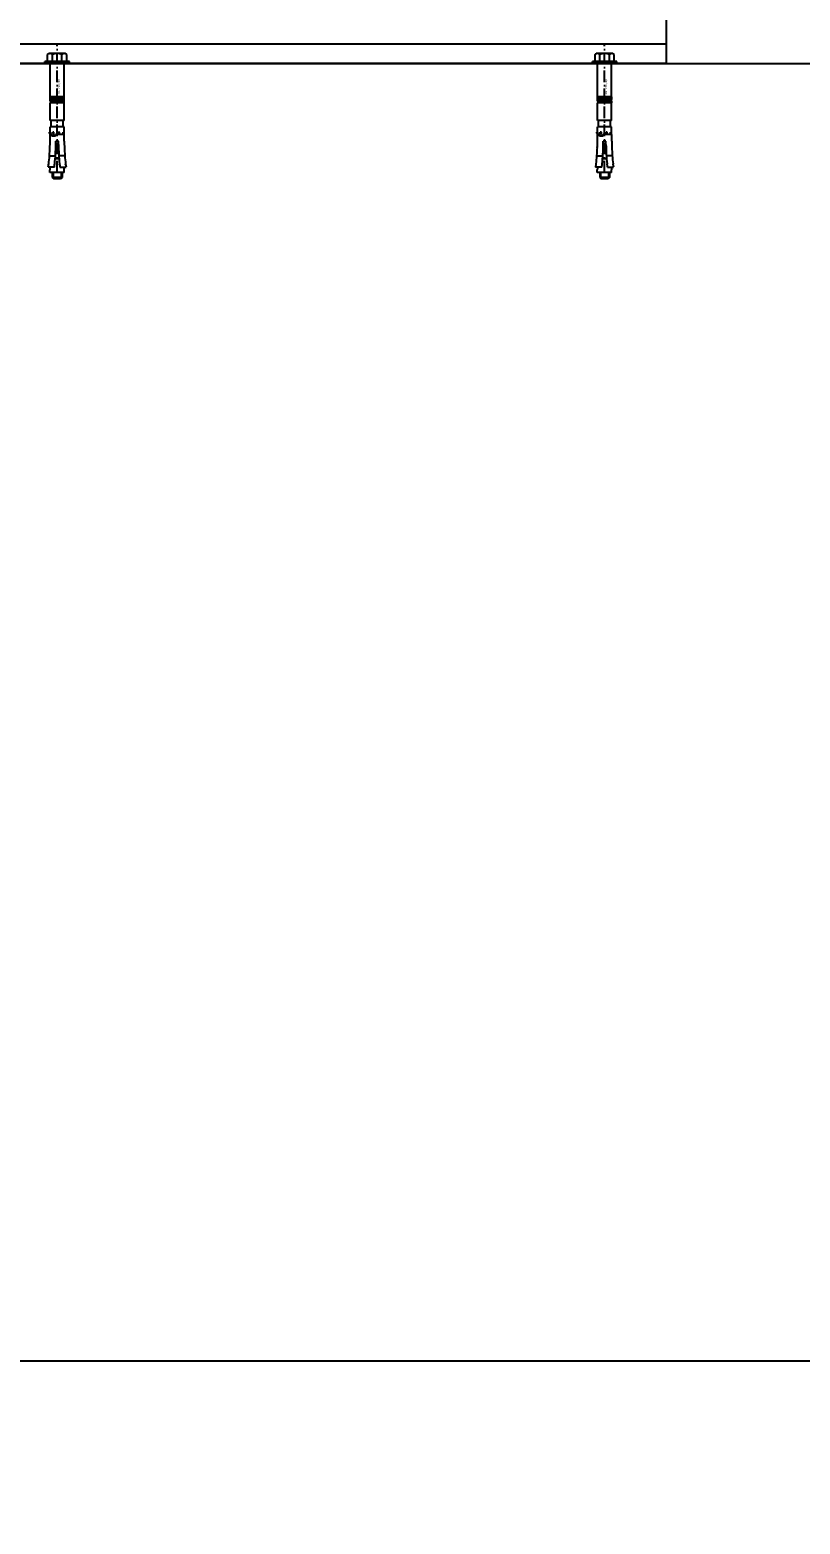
# Model space of a CAD drawing. Header units: millimetres. Extents: x -198529 to 244266, y -64 to 158464.
# Drawn here: x -144089 to -143299, y 92955 to 94488 of the extents above; entities that cross this region are included whole.
import ezdxf

# ---------------------------------------------------------------- set-up
doc = ezdxf.new("R2010")
doc.units = ezdxf.units.MM
doc.linetypes.add('ACAD_ISO10W100', pattern=[18.5, 12, -3, 0.5, -3])
for name, color, linetype in [('0-DCC-STRUC', 180, 'Continuous'), ('0-DCC-STRUC-T', 4, 'Continuous'), ('ANCHOR BOLTS', 4, 'Continuous'), ('COIL-BANK', 8, 'Continuous'), ('MITTELLINIEN', 3, 'ACAD_ISO10W100')]:
    doc.layers.add(name, color=color, linetype=linetype)
doc.styles.add('DIM_FONT', font='SIMPLEX', dxfattribs={"width": 0.7, "bigfont": 'GBCBIG'})
doc.dimstyles.new('DIM-1', dxfattribs={"dimtxt": 150, "dimasz": 100, "dimexe": 100, "dimexo": 100, "dimgap": 100, "dimtad": 1, "dimdec": 0, "dimzin": 12, "dimdsep": 46, "dimtxsty": 'DIM_FONT', "dimblk": 'ARCHTICK', "dimcen": 2.5, "dimclrd": 256, "dimclre": 256, "dimclrt": 256, "dimadec": 0, "dimazin": 3, "dimtfac": 1, "dimtdec": 0, "dimtix": 1, "dimtmove": 2, "dimatfit": 3, "dimfxl": 1, "dimlwd": -1, "dimlwe": -1, "dimarcsym": 0})

# ---------------------------------------------------------------- blocks, each defined once
blk = doc.blocks.new('_ArchTick')
at = {"color": 0, "linetype": 'ByBlock', "const_width": 0.4}
blk.add_lwpolyline([(-0.5, -0.5), (0.5, 0.5)], dxfattribs=at)
blk = doc.blocks.new('*D93')
at = {"layer": '0-DCC-STRUC-T', "transparency": 16777216}
for p, q in [((-150011.3, 94353), (-150011.3, 92462)), ((-142811.3, 94353), (-142811.3, 92462)), ((-150011.3, 92562), (-142811.3, 92562))]:
    blk.add_line(p, q, dxfattribs=at)
at = {"layer": 'Defpoints', "color": 0, "transparency": 16777216}
for p in [(-150011.3, 94453), (-142811.3, 94453), (-142811.3, 92562)]:
    blk.add_point(p, dxfattribs=at)
at = {"layer": '0-DCC-STRUC-T', "transparency": 16777216, "xscale": 100, "yscale": 100, "zscale": 100, "rotation": 180}
blk.add_blockref('_ArchTick', (-150011.3, 92562), dxfattribs=at)
at = {"layer": '0-DCC-STRUC-T', "transparency": 16777216, "xscale": 100, "yscale": 100, "zscale": 100}
blk.add_blockref('_ArchTick', (-142811.3, 92562), dxfattribs=at)
at = {"layer": '0-DCC-STRUC-T', "transparency": 16777216, "insert": (-146411.3, 92737), "char_height": 150, "attachment_point": 5, "style": 'DIM_FONT'}
blk.add_mtext('7200', dxfattribs=at)
blk = doc.blocks.new('*D96')
at = {"layer": '0-DCC-STRUC-T', "transparency": 16777216}
for p, q in [((-146411, 94353), (-146411, 93022)), ((-142811.3, 94353), (-142811.3, 93022)), ((-142811.3, 93122), (-146411, 93122))]:
    blk.add_line(p, q, dxfattribs=at)
at = {"layer": 'Defpoints', "color": 0, "transparency": 16777216}
for p in [(-146411, 94453), (-142811.3, 94453), (-146411, 93122)]:
    blk.add_point(p, dxfattribs=at)
at = {"layer": '0-DCC-STRUC-T', "transparency": 16777216, "xscale": 100, "yscale": 100, "zscale": 100, "rotation": 180}
blk.add_blockref('_ArchTick', (-146411, 93122), dxfattribs=at)
at = {"layer": '0-DCC-STRUC-T', "transparency": 16777216, "xscale": 100, "yscale": 100, "zscale": 100}
blk.add_blockref('_ArchTick', (-142811.3, 93122), dxfattribs=at)
at = {"layer": '0-DCC-STRUC-T', "transparency": 16777216, "insert": (-144611.2, 93297), "char_height": 150, "attachment_point": 5, "style": 'DIM_FONT'}
blk.add_mtext('3600', dxfattribs=at)
blk = doc.blocks.new('H10_40')
for p, q in [((-116.5, 5), (-118, 3.5)), ((-118, -3.5), (-118, 3.5)), ((-111.6, 4.1), (-117.4, 4.1)), ((-111.6, 5), (-116.5, 5)), ((-116.5, -5), (-116.5, 5)), ((-111.6, -7.2), (-111.6, 7.5)), ((-111.6, 7.5), (-108.8, 7.5)), ((-106.1, 2.9), (-106.1, 9.2)), ((-103.7, 2.6), (-102.6, 2.5)), ((-103.6, 8.8), (-102.6, 8.7)), ((-97.4, -1.8), (-97.4, 1.8)), ((-94.2, 7.9), (-94.2, 1.8)), ((-82.8, 1.4), (-79.4, 1.4)), ((-79.4, 7.3), (-72.6, 7.3)), ((-79.4, -1.4), (-79.4, 1.4)), ((-74, 1.6), (-74, 5.3)), ((-74, 5.3), (-72.6, 5.3)), ((-74, 1.6), (-72.6, 1.6)), ((-71.1, 7.9), (-72.6, 7.1)), ((-71.1, 7.7), (-72.6, 6.9)), ((-72.6, 5.3), (-72.6, 7.3)), ((-72.6, 7.2), (-72.3, 7.2)), ((-72.6, 6.9), (-70.1, 6.9)), ((-71.1, 4.4), (-72.6, 3.9)), ((-72.6, 3.3), (-72.6, 3.9)), ((-71.1, 3.7), (-72.6, 3.3)), ((-72.6, 3.3), (-70.1, 3.3)), ((-72.6, -7.2), (-72.6, 1.6)), ((-71.1, 7.9), (-70.1, 7.9)), ((-71.1, 7.7), (-71.1, 7.9)), ((-71.1, 7.7), (-70.1, 7.7)), ((-71.1, 4.4), (-70.1, 4.4)), ((-71.1, 3.7), (-71.1, 4.4)), ((-71.1, 3.7), (-70.1, 3.7)), ((-70.1, 6.9), (-70.1, 7.9)), ((-70.1, 7.2), (-64.5, 7.2)), ((-70.1, 3.3), (-70.1, 4.4)), ((-64.5, -7.2), (-64.5, 7.2)), ((-64.5, 6.2), (-58, 6.2)), ((-58, 7.2), (-40, 7.2)), ((-58, -7.2), (-58, 7.2)), ((-40, -7.2), (-40, 7.2)), ((-38.3, 7), (-40, 7)), ((-38.3, 7.2), (0, 7.2)), ((-38.3, 7.2), (-38.3, -7.2)), ((0, -12.5), (0, 12.5)), ((0, 12.5), (2.5, 12.5)), ((0, 0), (0, 0)), ((2.5, -12.5), (2.5, 12.5)), ((2.5, 9.8), (9.7, 9.8)), ((2.5, 4.9), (9.7, 4.9)), ((9.7, 9.8), (10.5, 8.5)), ((10.5, -8.5), (10.5, 8.5)), ((-116.5, -5), (-118, -3.5)), ((-111.6, -4.1), (-117.4, -4.1)), ((-111.6, -5), (-116.5, -5)), ((-111.6, -7.2), (-108.8, -7.2)), ((-106.1, -2.9), (-106.1, -9.2)), ((-103.7, -2.6), (-102.6, -2.5)), ((-103.6, -8.8), (-102.6, -8.7)), ((-94.2, -7.9), (-94.2, -1.8)), ((-82.8, -1.4), (-79.4, -1.4)), ((-79.4, -7.3), (-72.6, -7.3)), ((-72.6, -1.5), (-70.1, -1.5)), ((-72.6, -1.5), (-71.1, -1.7)), ((-72.6, -2.2), (-71.1, -2.5)), ((-72.6, -6), (-71.1, -6.8)), ((-72.6, -6), (-70.1, -6)), ((-72.6, -6.4), (-71.1, -7.2)), ((-72.6, -7.2), (-64.5, -7.2)), ((-71.1, -1.7), (-70.1, -1.7)), ((-71.1, -2.5), (-71.1, -1.7)), ((-71.1, -2.5), (-70.1, -2.5)), ((-71.1, -6.8), (-70.1, -6.8)), ((-71.1, -7.2), (-71.1, -6.8)), ((-71.1, -7.2), (-70.1, -7.2)), ((-70.1, -2.5), (-70.1, -1.5)), ((-70.1, -7.2), (-70.1, -6)), ((-64.5, -6.2), (-58, -6.2)), ((-58, -7.2), (-40, -7.2)), ((-38.3, -7), (-40, -7)), ((-38.3, -7.2), (0, -7.2)), ((0, -12.5), (2.5, -12.5)), ((2.5, -4.9), (9.7, -4.9)), ((2.5, -9.8), (9.7, -9.8)), ((9.7, -9.8), (10.5, -8.5))]:
    blk.add_line(p, q)
at = {"color": 1}
for p, q in [((-36.7, -7), (-36.7, 7)), ((-33.7, 7), (-36.7, 7)), ((-36.2, 5.5), (-36.2, 6.5)), ((-34.2, 6.5), (-36.2, 6.5)), ((-34.2, 5.5), (-36.2, 5.5)), ((-36.2, 1.1), (-36.2, 5.2)), ((-35.4, 5.2), (-36.2, 5.2)), ((-35.4, 1.1), (-36.2, 1.1)), ((-35.4, 3.7), (-35.4, 5.2)), ((-34.2, 3.7), (-35.4, 3.7)), ((-34.2, 2.7), (-35.4, 2.7)), ((-35.4, 1.1), (-35.4, 2.7)), ((-34.2, 1.8), (-35.1, 1.8)), ((-35.1, 1.8), (-35.1, -0.1)), ((-34.2, 5.5), (-34.2, 6.5)), ((-34.2, 2.7), (-34.2, 3.7)), ((-34.2, -1.1), (-34.2, 1.8)), ((-34, 7.2), (-33.9, 7.2)), ((-33.7, -7), (-33.7, 7)), ((-33.7, -7), (-36.7, -7)), ((-36.2, -1.1), (-36.2, -0.1)), ((-35.1, -0.1), (-36.2, -0.1)), ((-34.2, -1.1), (-36.2, -1.1)), ((-36.2, -2.3), (-36.2, -1.4)), ((-34.2, -1.4), (-36.2, -1.4)), ((-34.2, -2.3), (-36.2, -2.3)), ((-34.2, -2.6), (-36.2, -2.6)), ((-36.2, -3.5), (-36.2, -2.6)), ((-35.6, -3.5), (-36.2, -3.5)), ((-36.2, -6.5), (-36.2, -5.5)), ((-35.6, -5.5), (-36.2, -5.5)), ((-34.2, -6.5), (-36.2, -6.5)), ((-35.6, -5.5), (-35.6, -3.5)), ((-34.8, -3.5), (-34.2, -3.5)), ((-34.8, -5.5), (-34.8, -3.5)), ((-34.2, -5.5), (-34.8, -5.5)), ((-34.2, -2.3), (-34.2, -1.4)), ((-34.2, -3.5), (-34.2, -2.6)), ((-34.2, -6.5), (-34.2, -5.5))]:
    blk.add_line(p, q, dxfattribs=at)
for centre, radius, start, end in [((-108.8, -21.3), 28.8, 84.5741, 90), ((-81.1, 192.6), 185.2, 262.2409, 263.019), ((-82.4, 192.6), 191.2, 262.8882, 263.6179), ((-81.1, 192.6), 185.2, 263.317, 268.5899), ((-82.4, 192.6), 191.2, 263.934, 269.8976), ((-81.1, 57.1), 49.8, 264.7484, 271.9185), ((6.2, 7.3), 4.3, 325.4349, 30), ((-5.7, 0), 16.2, 342.412, 17.588), ((-108.8, 21.5), 28.8, 270, 275.4259), ((-82.4, -192.6), 191.2, 96.3821, 97.1118), ((-81.1, -192.6), 185.2, 96.981, 97.7591), ((-82.4, -192.6), 191.2, 90.1024, 96.066), ((-81.1, -192.6), 185.2, 91.4101, 96.683), ((-81.1, -57.1), 49.8, 88.0815, 95.2516), ((6.2, -7.3), 4.3, 330, 34.5651)]:
    blk.add_arc(centre, radius, start, end)
at = {"layer": 'MITTELLINIEN', "color": 8}
blk.add_line((-111.3, 0), (20.3, 0), dxfattribs=at)
at = {"color": 1}
blk.add_text('HSL M10/40', height=2, dxfattribs=at).set_placement((-31.6, -2.6))

msp = doc.modelspace()

# ---------------------------------------------------------------- hatches: boundary and pattern name
at = {"transparency": 33554687}
h = msp.add_hatch(dxfattribs=at)
h.set_pattern_fill('AR-CONC', color=252, scale=5)
h.paths.add_polyline_path([(-143436.3, 94453), (-142186.3, 94453), (-142186.3, 100553), (-143436.3, 100553)])

# ---------------------------------------------------------------- linework, layer by layer
at = {"layer": '0-DCC-STRUC'}
for points in [[(-143436.3, 94453), (-146311.3, 94453), (-146311.3, 94603), (-143436.3, 94603)], [(-143436.3, 94473), (-146311.3, 94473), (-146311.3, 94583), (-143436.3, 94583)]]:
    msp.add_lwpolyline(points, close=True, dxfattribs=at)
at = {"layer": 'COIL-BANK'}
msp.add_line((-177942.3, 94453), (-138929, 94453), dxfattribs=at)
msp.add_lwpolyline([(-143436.3, 94453), (-142186.3, 94453), (-142186.3, 100553), (-143436.3, 100553)], close=True, dxfattribs=at)
msp.add_lwpolyline([(-143436.3, 94453), (-142186.3, 94453), (-142186.3, 100553), (-143436.3, 100553)], close=True, dxfattribs=at)

# ---------------------------------------------------------------- block references
at = {"layer": 'ANCHOR BOLTS', "rotation": 90}
for p in [(-144061.2, 94452.7), (-143499.6, 94452.7)]:
    msp.add_blockref('H10_40', p, dxfattribs=at)

# ---------------------------------------------------------------- dimensions: what is measured, and where the dimension line sits
at = {"layer": '0-DCC-STRUC-T'}
dim = msp.add_linear_dim(base=(-142811.3, 92562), p1=(-150011.3, 94453), p2=(-142811.3, 94453), text='7200', dimstyle='DIM-1', dxfattribs=at)
dim.commit()
dim.dimension.update_dxf_attribs({"geometry": '*D93', "text_midpoint": (-146411.3, 92737)})
dim = msp.add_linear_dim(base=(-146411, 93122), p1=(-142811.3, 94453), p2=(-146411, 94453), angle=180, dimstyle='DIM-1', dxfattribs=at)
dim.commit()
dim.dimension.update_dxf_attribs({"geometry": '*D96', "text_midpoint": (-144611.2, 93297)})

doc.saveas('drawing.dxf')
